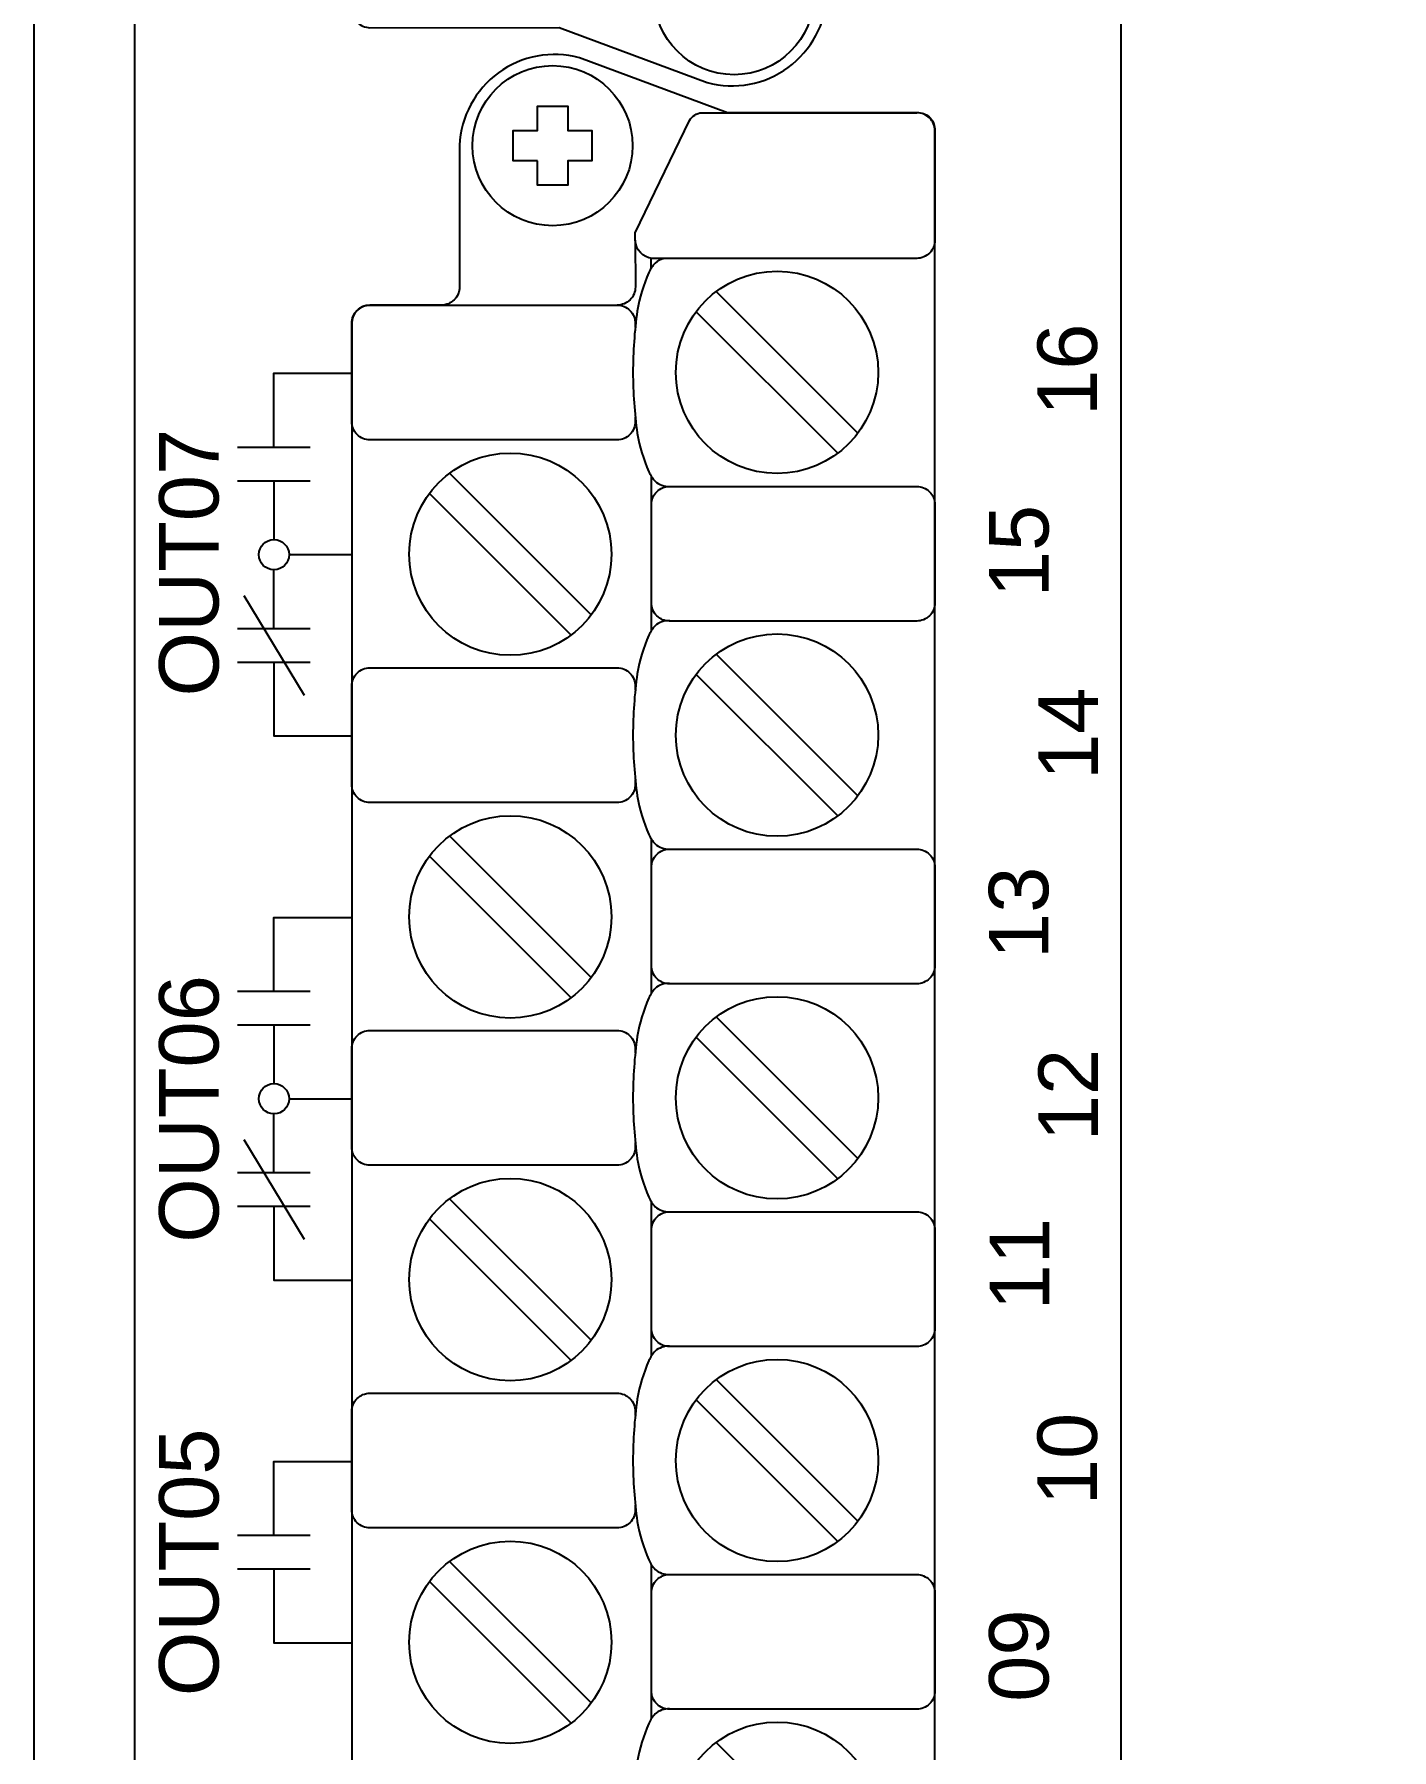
# Model space of a CAD drawing. Extents: x 1 to 47, y 1 to 35.
# Drawn here: x 27.057 to 29.301, y 6.089 to 8.927 of the extents above; entities that cross this region are included whole.
import ezdxf

# ---------------------------------------------------------------- set-up
doc = ezdxf.new("R2010")
doc.units = 0
doc.header["$MEASUREMENT"] = 0
doc.layers.add('7_00______DWG_', color=7, linetype='CONTINUOUS')
doc.styles.add('ARIAL', font='arial.ttf')

msp = doc.modelspace()

# ---------------------------------------------------------------- linework, layer by layer
at = {"layer": '7_00______DWG_'}
for points in [[(27.057, 3.0726), (27.057, 20.1626, -0.377157), (27.147, 20.2426), (35.427, 20.2426, -0.414213), (35.517, 20.1526), (35.517, 3.0826, -0.414213), (35.427, 2.9926), (27.147, 2.9926, -0.377161)], [(28.5161, 9.2556, 0.414213), (28.5461, 9.2856), (28.5462, 14.2674, 0.414214), (28.5162, 14.2974), (28.2031, 14.2974), (27.9584, 14.3883, 0.480048), (27.7602, 14.2433), (27.7602, 14.0091, -0.414214), (27.7302, 13.9791), (27.612, 13.9791, 0.414212), (27.582, 13.9491), (27.5819, 13.9491), (27.5819, 8.968, 0.414215), (27.6119, 8.938), (27.9248, 8.9381), (28.1696, 8.8472, 0.47859), (28.3681, 8.9922), (28.3681, 9.2256, -0.414214), (28.3981, 9.2556)], [(28.5161, 3.7556, 0.414213), (28.5461, 3.7856), (28.5462, 8.7674, 0.414214), (28.5162, 8.7974), (28.2031, 8.7974), (27.9584, 8.8883, 0.480048), (27.7602, 8.7433), (27.7602, 8.5091, -0.414214), (27.7302, 8.4791), (27.612, 8.4791, 0.414212), (27.582, 8.4491), (27.5819, 8.4491), (27.5819, 3.468, 0.414215), (27.6119, 3.438), (27.9248, 3.4381), (28.1696, 3.3472, 0.47859), (28.3681, 3.4922), (28.3681, 3.7256, -0.414214), (28.3981, 3.7556)], [(28.546, 8.7708), (28.5462, 8.5864, -0.414214), (28.5162, 8.5564), (28.0791, 8.5564, -0.390527), (28.0508, 8.5864), (28.0508, 8.5987), (28.1405, 8.7846, -0.241514), (28.1605, 8.7974), (28.5162, 8.7974, -0.422157)]]:
    msp.add_lwpolyline(points, format="xyb", close=True, dxfattribs=at)
for points in [[(28.8534, 14.4273), (28.8534, 3.2873), (28.8523, 3.2772), (28.8494, 3.2678), (28.8448, 3.2594), (28.8387, 3.252), (28.8313, 3.2459), (28.8228, 3.2412), (28.8134, 3.2383), (28.8033, 3.2373), (27.2733, 3.2373), (27.2633, 3.2383), (27.2539, 3.2412), (27.2454, 3.2459), (27.238, 3.252), (27.2319, 3.2594), (27.2273, 3.2678), (27.2244, 3.2772), (27.2234, 3.2873), (27.2234, 14.4273)], [(28.0767, 8.5567), (28.0767, 8.5396)], [(28.1847, 8.5016), (28.4189, 8.2674)], [(28.1513, 8.4682), (28.3855, 8.234)], [(27.4532, 8.2441), (27.4532, 8.3663), (27.5819, 8.3663)], [(27.3932, 8.2441), (27.5132, 8.2441)], [(27.7438, 8.2009), (27.9779, 7.9668)], [(27.3932, 8.1884), (27.5132, 8.1884)], [(27.4532, 8.1884), (27.4532, 8.0913)], [(28.0774, 7.9406), (28.0774, 8.1957)], [(27.7103, 8.1675), (27.9445, 7.9333)], [(27.4782, 8.0663), (27.5819, 8.0663)], [(27.4532, 7.9441), (27.4532, 8.0413)], [(27.4032, 7.9987), (27.5032, 7.8337)], [(27.3932, 7.9441), (27.5132, 7.9441)], [(28.1847, 7.9016), (28.4189, 7.6674)], [(27.3932, 7.8884), (27.5132, 7.8884)], [(27.4532, 7.8884), (27.4532, 7.7663), (27.5819, 7.7663)], [(28.1513, 7.8681), (28.3855, 7.634)], [(27.7438, 7.6009), (27.9779, 7.3667)], [(28.0774, 7.3406), (28.0774, 7.5957)], [(27.7103, 7.5675), (27.9445, 7.3333)], [(27.4532, 7.3441), (27.4532, 7.4663), (27.5819, 7.4663)], [(27.3932, 7.3441), (27.5132, 7.3441)], [(28.1847, 7.3016), (28.4189, 7.0674)], [(27.3932, 7.2884), (27.5132, 7.2884)], [(27.4532, 7.2884), (27.4532, 7.1913)], [(28.1513, 7.2681), (28.3855, 7.034)], [(27.4782, 7.1663), (27.5819, 7.1663)], [(27.4532, 7.0441), (27.4532, 7.1413)], [(27.4032, 7.0987), (27.5032, 6.9337)], [(27.3932, 7.0441), (27.5132, 7.0441)], [(27.3932, 6.9884), (27.5132, 6.9884)], [(27.4532, 6.9884), (27.4532, 6.8663), (27.5819, 6.8663)], [(27.7438, 7.0009), (27.9779, 6.7667)], [(28.0774, 6.7406), (28.0774, 6.9957)], [(27.7103, 6.9675), (27.9445, 6.7333)], [(28.1847, 6.7016), (28.4189, 6.4674)], [(28.1513, 6.6681), (28.3855, 6.434)], [(27.4532, 6.4441), (27.4532, 6.5663), (27.5819, 6.5663)], [(27.3932, 6.4441), (27.5132, 6.4441)], [(27.3932, 6.3884), (27.5132, 6.3884)], [(27.4532, 6.3884), (27.4532, 6.2663), (27.5819, 6.2663)], [(27.7438, 6.4009), (27.9779, 6.1667)], [(28.0774, 6.1406), (28.0774, 6.3957)], [(27.7103, 6.3675), (27.9445, 6.1333)], [(28.1847, 6.1016), (28.4189, 5.8674)]]:
    msp.add_lwpolyline(points, dxfattribs=at)
for points in [[(27.8891, 8.7179), (27.8488, 8.7179), (27.8488, 8.7678), (27.8891, 8.7678), (27.8891, 8.808), (27.939, 8.808), (27.939, 8.7678), (27.979, 8.7678), (27.979, 8.7179), (27.939, 8.7179), (27.939, 8.6777), (27.8891, 8.6777)], [(27.4532, 8.0413), (27.4482, 8.0418), (27.4435, 8.0432), (27.4393, 8.0455), (27.4356, 8.0486), (27.4325, 8.0523), (27.4302, 8.0565), (27.4287, 8.0612), (27.4282, 8.0663), (27.4287, 8.0713), (27.4302, 8.076), (27.4325, 8.0802), (27.4356, 8.0839), (27.4393, 8.087), (27.4435, 8.0893), (27.4482, 8.0907), (27.4532, 8.0913), (27.4583, 8.0907), (27.463, 8.0893), (27.4672, 8.087), (27.4709, 8.0839), (27.474, 8.0802), (27.4763, 8.076), (27.4777, 8.0713), (27.4782, 8.0663), (27.4777, 8.0612), (27.4763, 8.0565), (27.474, 8.0523), (27.4709, 8.0486), (27.4672, 8.0455), (27.463, 8.0432), (27.4583, 8.0418)], [(27.4532, 7.1413), (27.4482, 7.1418), (27.4435, 7.1432), (27.4393, 7.1455), (27.4356, 7.1486), (27.4325, 7.1523), (27.4302, 7.1565), (27.4287, 7.1612), (27.4282, 7.1663), (27.4287, 7.1713), (27.4302, 7.176), (27.4325, 7.1802), (27.4356, 7.1839), (27.4393, 7.187), (27.4435, 7.1893), (27.4482, 7.1907), (27.4532, 7.1913), (27.4583, 7.1907), (27.463, 7.1893), (27.4672, 7.187), (27.4709, 7.1839), (27.474, 7.1802), (27.4763, 7.176), (27.4777, 7.1713), (27.4782, 7.1663), (27.4777, 7.1612), (27.4763, 7.1565), (27.474, 7.1523), (27.4709, 7.1486), (27.4672, 7.1455), (27.463, 7.1432), (27.4583, 7.1418)]]:
    msp.add_lwpolyline(points, close=True, dxfattribs=at)
for points in [[(28.0508, 8.5864), (28.0509, 8.5091, -0.414214), (28.0209, 8.4791)], [(28.0989, 8.5564, 0.127742), (28.0835, 8.5486, 0.081668), (28.0733, 8.533, 0.0591), (28.054, 8.4693, 0.034646), (28.0469, 8.3678, 0.03436), (28.054, 8.2671, 0.0591), (28.0733, 8.2034, 0.081668), (28.0835, 8.1878, 0.191033), (28.1074, 8.1792)], [(28.0507, 8.2941), (28.0507, 8.2862, -0.414214), (28.0207, 8.2562), (27.6119, 8.2562, -0.414214), (27.5819, 8.2862), (27.5819, 8.4491, -0.414214), (27.6119, 8.4791), (28.0207, 8.4791, -0.414214), (28.0507, 8.4491), (28.0507, 8.4423)], [(28.0774, 8.1492, -0.414214), (28.1074, 8.1792), (28.5161, 8.1792, -0.414214), (28.5461, 8.1492), (28.5461, 7.9864, -0.414214), (28.5161, 7.9564), (28.1074, 7.9564, -0.414214), (28.0774, 7.9864)], [(28.1074, 7.9571, 0.191033), (28.0835, 7.9486, 0.081668), (28.0733, 7.933, 0.0591), (28.054, 7.8693, 0.034646), (28.0469, 7.7678, 0.03436), (28.054, 7.6671, 0.0591), (28.0733, 7.6034, 0.081668), (28.0835, 7.5877, 0.191033), (28.1074, 7.5792)], [(28.0507, 7.6941), (28.0507, 7.6862, -0.414214), (28.0207, 7.6562), (27.6119, 7.6562, -0.414214), (27.5819, 7.6862), (27.5819, 7.8491, -0.414214), (27.6119, 7.8791), (28.0207, 7.8791, -0.414214), (28.0507, 7.8491), (28.0507, 7.8423)], [(28.0774, 7.5492, -0.414214), (28.1074, 7.5792), (28.5161, 7.5792, -0.414214), (28.5461, 7.5492), (28.5461, 7.3864, -0.414214), (28.5161, 7.3564), (28.1074, 7.3564, -0.414214), (28.0774, 7.3864)], [(28.1074, 7.3571, 0.191033), (28.0835, 7.3486, 0.081668), (28.0733, 7.333, 0.0591), (28.054, 7.2693, 0.034646), (28.0469, 7.1678, 0.03436), (28.054, 7.0671, 0.0591), (28.0733, 7.0034, 0.081668), (28.0835, 6.9877, 0.191033), (28.1074, 6.9792)], [(28.0507, 7.0941), (28.0507, 7.0862, -0.414214), (28.0207, 7.0562), (27.6119, 7.0562, -0.414214), (27.5819, 7.0862), (27.5819, 7.2491, -0.414214), (27.6119, 7.2791), (28.0207, 7.2791, -0.414214), (28.0507, 7.2491), (28.0507, 7.2423)], [(28.0774, 6.9492, -0.414214), (28.1074, 6.9792), (28.5161, 6.9792, -0.414214), (28.5461, 6.9492), (28.5461, 6.7864, -0.414214), (28.5161, 6.7564), (28.1074, 6.7564, -0.414214), (28.0774, 6.7864)], [(28.1074, 6.7571, 0.191033), (28.0835, 6.7486, 0.081668), (28.0733, 6.733, 0.0591), (28.054, 6.6693, 0.034646), (28.0469, 6.5678, 0.03436), (28.054, 6.4671, 0.0591), (28.0733, 6.4034, 0.081668), (28.0835, 6.3877, 0.191033), (28.1074, 6.3792)], [(28.0507, 6.4941), (28.0507, 6.4862, -0.414214), (28.0207, 6.4562), (27.6119, 6.4562, -0.414214), (27.5819, 6.4862), (27.5819, 6.6491, -0.414214), (27.6119, 6.6791), (28.0207, 6.6791, -0.414214), (28.0507, 6.6491), (28.0507, 6.6422)], [(28.0774, 6.3492, -0.414214), (28.1074, 6.3792), (28.5161, 6.3792, -0.414214), (28.5461, 6.3492), (28.5461, 6.1864, -0.414214), (28.5161, 6.1564), (28.1074, 6.1564, -0.414214), (28.0774, 6.1864)], [(28.1074, 6.1571, 0.191033), (28.0835, 6.1486, 0.081668), (28.0733, 6.133, 0.0591), (28.054, 6.0693, 0.034646), (28.0469, 5.9678, 0.03436), (28.054, 5.8671, 0.0591), (28.0733, 5.8034, 0.081668), (28.0835, 5.7877, 0.191033), (28.1074, 5.7792)]]:
    msp.add_lwpolyline(points, format="xyb", dxfattribs=at)
for centre, radius in [((28.214, 8.9926), 0.1324), ((27.9139, 8.7428), 0.1324), ((28.2851, 8.3678), 0.1673), ((27.8441, 8.0671), 0.1673), ((28.2851, 7.7678), 0.1673), ((27.8441, 7.4671), 0.1673), ((28.2851, 7.1678), 0.1673), ((27.8441, 6.8671), 0.1673), ((28.2851, 6.5678), 0.1673), ((27.8441, 6.2671), 0.1673), ((28.2851, 5.9678), 0.1673)]:
    msp.add_circle(centre, radius, dxfattribs=at)

# ---------------------------------------------------------------- texts
at = {"layer": '7_00______DWG_', "style": 'ARIAL'}
for s, p in [('16', (28.8141, 8.2958)), ('OUT07', (27.3617, 7.8317)), ('15', (28.7341, 7.9958)), ('14', (28.8157, 7.6936)), ('13', (28.7337, 7.3974)), ('OUT06', (27.3617, 6.928)), ('12', (28.8157, 7.096)), ('11', (28.7352, 6.8162)), ('10', (28.8141, 6.4939)), ('OUT05', (27.3617, 6.178)), ('09', (28.7341, 6.1687))]:
    msp.add_text(s, height=0.09833, rotation=90, dxfattribs=at).set_placement(p)

doc.saveas('drawing.dxf')
